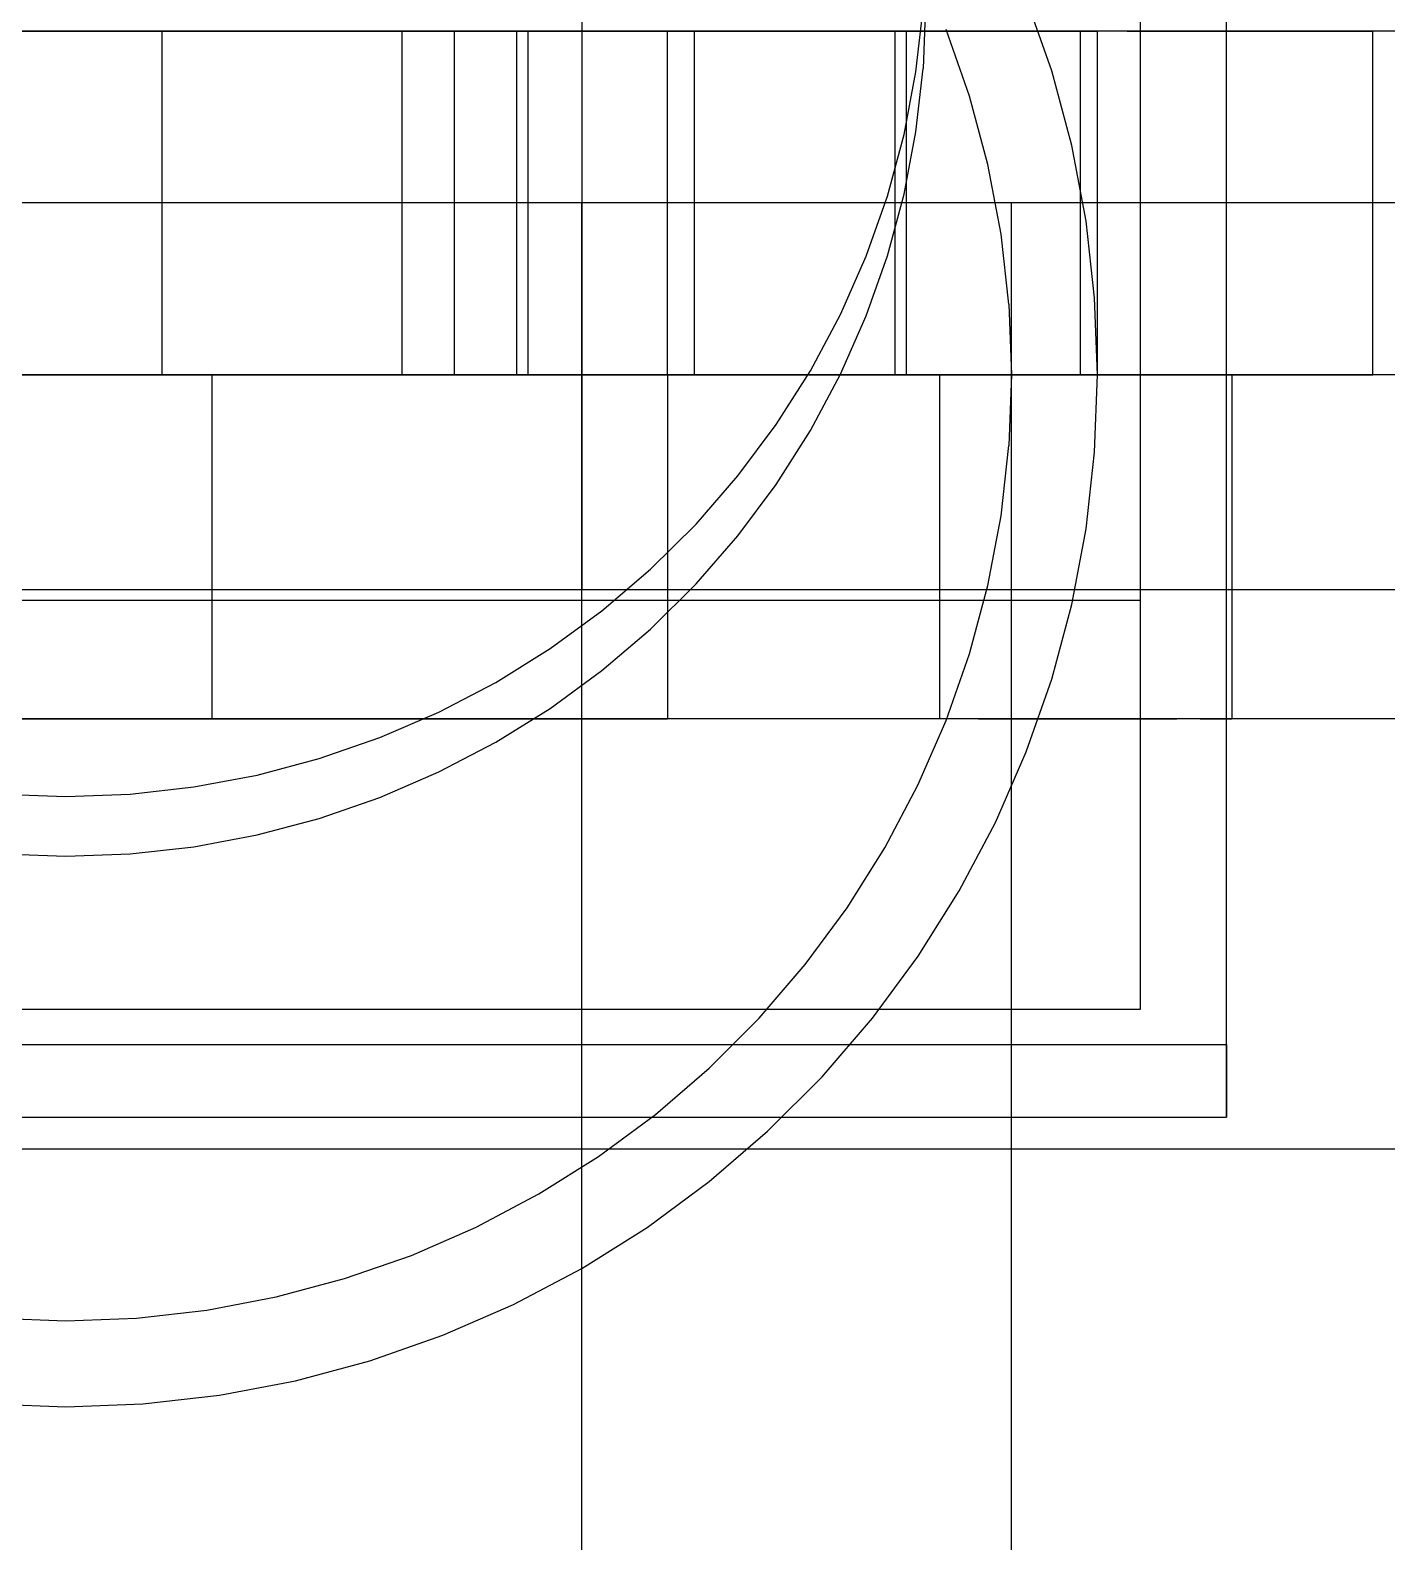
# Model space of a CAD drawing. Header units: millimetres. Extents: x -180 to 1414, y -663 to 972.
# Drawn here: x 1199.59 to 1215.36, y 436.43 to 454.01 of the extents above; entities that cross this region are included whole.
import ezdxf

# ---------------------------------------------------------------- set-up
doc = ezdxf.new("R2010")
doc.units = ezdxf.units.MM
doc.layers.add('TOP', color=8, linetype='Continuous')

msp = doc.modelspace()

# ---------------------------------------------------------------- linework, layer by layer
at = {"layer": 'TOP'}
for p, q in [((1206, 544.9), (1206, 447.5)), ((1212.5, 447.381), (1212.5, 472.138)), ((1213.5, 442.211), (1213.5, 469.476)), ((1213.5, 441.367), (1213.5, 468.633)), ((1212.5, 442.622), (1212.5, 467.378)), ((1210, 454.304), (1209.972, 453.564)), ((1211.467, 453.537), (1211.17, 454.384)), ((1209.888, 453.524), (1209.972, 454.26)), ((1200, 454), (1196.824, 454)), ((1200, 454), (1197.758, 454)), ((1199.103, 454), (1200, 454)), ((1199.477, 454), (1200, 454)), ((1203.176, 454), (1200, 454)), ((1200, 454), (1200.897, 454)), ((1202.242, 454), (1200, 454)), ((1200, 454), (1200.523, 454)), ((1200.523, 454), (1201.043, 454)), ((1200.897, 454), (1201.789, 454)), ((1201.043, 454), (1201.558, 454)), ((1201.122, 450), (1201.122, 454)), ((1201.127, 454), (1201.122, 454)), ((1201.141, 454), (1201.127, 454)), ((1201.165, 454), (1201.141, 454)), ((1201.198, 454), (1201.165, 454)), ((1201.24, 454), (1201.198, 454)), ((1201.291, 454), (1201.24, 454)), ((1201.35, 454), (1201.291, 454)), ((1201.418, 454), (1201.35, 454)), ((1201.493, 454), (1201.418, 454)), ((1201.576, 454), (1201.493, 454)), ((1201.558, 454), (1202.063, 454)), ((1201.576, 454), (1201.666, 454)), ((1201.666, 454), (1201.762, 454)), ((1201.762, 454), (1201.865, 454)), ((1201.789, 454), (1202.67, 454)), ((1201.865, 454), (1201.972, 454)), ((1201.972, 454), (1202.085, 454)), ((1202.063, 454), (1202.557, 454)), ((1202.085, 454), (1202.201, 454)), ((1202.201, 454), (1202.321, 454)), ((1204.471, 454), (1202.242, 454)), ((1202.321, 454), (1202.444, 454)), ((1202.444, 454), (1202.569, 454)), ((1202.557, 454), (1203.037, 454)), ((1202.569, 454), (1202.695, 454)), ((1202.67, 454), (1203.537, 454)), ((1202.695, 454), (1202.822, 454)), ((1202.822, 454), (1202.949, 454)), ((1202.949, 454), (1203.076, 454)), ((1203.037, 454), (1203.5, 454)), ((1203.076, 454), (1203.201, 454)), ((1206.334, 454), (1203.176, 454)), ((1203.201, 454), (1203.323, 454)), ((1203.323, 454), (1203.443, 454)), ((1203.443, 454), (1203.56, 454)), ((1203.5, 454), (1203.943, 454)), ((1203.537, 454), (1204.384, 454)), ((1203.56, 454), (1203.672, 454)), ((1203.672, 454), (1203.78, 454)), ((1203.78, 454), (1203.882, 454)), ((1203.882, 454), (1203.979, 454)), ((1203.914, 450), (1203.914, 454)), ((1203.918, 454), (1203.914, 454)), ((1203.933, 454), (1203.918, 454)), ((1203.956, 454), (1203.933, 454)), ((1203.943, 454), (1204.364, 454)), ((1203.989, 454), (1203.956, 454)), ((1203.979, 454), (1204.068, 454)), ((1204.031, 454), (1203.989, 454)), ((1204.082, 454), (1204.031, 454)), ((1204.068, 454), (1204.151, 454)), ((1204.141, 454), (1204.082, 454)), ((1204.209, 454), (1204.141, 454)), ((1204.151, 454), (1204.227, 454)), ((1204.285, 454), (1204.209, 454)), ((1204.227, 454), (1204.295, 454)), ((1204.367, 454), (1204.285, 454)), ((1204.354, 454), (1204.295, 454)), ((1204.405, 454), (1204.354, 454)), ((1204.364, 454), (1204.761, 454)), ((1204.367, 454), (1204.457, 454)), ((1204.384, 454), (1205.207, 454)), ((1204.447, 454), (1204.405, 454)), ((1204.48, 454), (1204.447, 454)), ((1204.457, 454), (1204.554, 454)), ((1206.676, 454), (1204.471, 454)), ((1204.503, 454), (1204.48, 454)), ((1204.503, 454), (1204.518, 454)), ((1204.518, 454), (1204.522, 454)), ((1204.522, 450), (1204.522, 454)), ((1204.554, 454), (1204.656, 454)), ((1204.656, 454), (1204.764, 454)), ((1204.761, 454), (1205.131, 454)), ((1204.764, 454), (1204.876, 454)), ((1204.876, 454), (1204.993, 454)), ((1204.993, 454), (1205.113, 454)), ((1205.113, 454), (1205.235, 454)), ((1205.131, 454), (1205.473, 454)), ((1205.207, 454), (1206, 454)), ((1205.235, 454), (1205.36, 454)), ((1205.246, 450), (1205.246, 454)), ((1205.252, 454), (1205.246, 454)), ((1205.27, 454), (1205.252, 454)), ((1205.301, 454), (1205.27, 454)), ((1205.344, 454), (1205.301, 454)), ((1205.398, 454), (1205.344, 454)), ((1205.36, 454), (1205.487, 454)), ((1205.376, 450), (1205.376, 454)), ((1205.382, 454), (1205.376, 454)), ((1205.401, 454), (1205.382, 454)), ((1205.464, 454), (1205.398, 454)), ((1205.431, 454), (1205.401, 454)), ((1205.474, 454), (1205.431, 454)), ((1205.541, 454), (1205.464, 454)), ((1205.473, 454), (1205.784, 454)), ((1205.528, 454), (1205.474, 454)), ((1205.487, 454), (1205.614, 454)), ((1205.594, 454), (1205.528, 454)), ((1205.628, 454), (1205.541, 454)), ((1205.671, 454), (1205.594, 454)), ((1205.614, 454), (1205.741, 454)), ((1205.726, 454), (1205.628, 454)), ((1205.758, 454), (1205.671, 454)), ((1205.833, 454), (1205.726, 454)), ((1205.741, 454), (1205.867, 454)), ((1205.856, 454), (1205.758, 454)), ((1205.784, 454), (1206.062, 454)), ((1205.833, 454), (1205.95, 454)), ((1205.963, 454), (1205.856, 454)), ((1205.867, 454), (1205.992, 454)), ((1205.95, 454), (1206.074, 454)), ((1206.08, 454), (1205.963, 454)), ((1205.992, 454), (1206.115, 454)), ((1206, 454), (1206.76, 454)), ((1206.062, 454), (1206.307, 454)), ((1206.074, 454), (1206.207, 454)), ((1206.08, 454), (1206.204, 454)), ((1206.115, 454), (1206.235, 454)), ((1206.204, 454), (1206.337, 454)), ((1206.207, 454), (1206.346, 454)), ((1206.235, 454), (1206.351, 454)), ((1206.307, 454), (1206.516, 454)), ((1209.457, 454), (1206.334, 454)), ((1206.337, 454), (1206.476, 454)), ((1206.346, 454), (1206.491, 454)), ((1206.351, 454), (1206.464, 454)), ((1206.464, 454), (1206.571, 454)), ((1206.476, 454), (1206.621, 454)), ((1206.491, 454), (1206.642, 454)), ((1206.516, 454), (1206.689, 454)), ((1206.571, 454), (1206.674, 454)), ((1206.621, 454), (1206.772, 454)), ((1206.642, 454), (1206.797, 454)), ((1206.674, 454), (1206.77, 454)), ((1208.843, 454), (1206.676, 454)), ((1206.689, 454), (1206.824, 454)), ((1206.76, 454), (1207.482, 454)), ((1206.77, 454), (1206.86, 454)), ((1206.772, 454), (1206.928, 454)), ((1206.797, 454), (1206.956, 454)), ((1206.824, 454), (1206.922, 454)), ((1206.86, 454), (1206.943, 454)), ((1206.922, 454), (1206.98, 454)), ((1206.928, 454), (1207.086, 454)), ((1206.943, 454), (1207.018, 454)), ((1206.956, 454), (1207.118, 454)), ((1206.98, 454), (1207, 454)), ((1207, 450), (1207, 454)), ((1207.018, 454), (1207.086, 454)), ((1207.086, 454), (1207.248, 454)), ((1207.086, 454), (1207.145, 454)), ((1207.118, 454), (1207.281, 454)), ((1207.145, 454), (1207.196, 454)), ((1207.196, 454), (1207.238, 454)), ((1207.238, 454), (1207.271, 454)), ((1207.248, 454), (1207.412, 454)), ((1207.271, 454), (1207.295, 454)), ((1207.281, 454), (1207.446, 454)), ((1207.295, 454), (1207.309, 454)), ((1207.309, 454), (1207.314, 454)), ((1207.314, 450), (1207.314, 454)), ((1207.412, 454), (1207.576, 454)), ((1207.446, 454), (1207.61, 454)), ((1207.482, 454), (1208.162, 454)), ((1207.576, 454), (1207.74, 454)), ((1207.61, 454), (1207.774, 454)), ((1207.74, 454), (1207.904, 454)), ((1207.774, 454), (1207.935, 454)), ((1207.904, 454), (1208.066, 454)), ((1207.935, 454), (1208.094, 454)), ((1208.066, 454), (1208.224, 454)), ((1208.094, 454), (1208.25, 454)), ((1208.162, 454), (1208.797, 454)), ((1208.224, 454), (1208.38, 454)), ((1208.25, 454), (1208.4, 454)), ((1208.38, 454), (1208.531, 454)), ((1208.4, 454), (1208.546, 454)), ((1208.531, 454), (1208.676, 454)), ((1208.546, 454), (1208.685, 454)), ((1208.676, 454), (1208.815, 454)), ((1208.685, 454), (1208.818, 454)), ((1208.797, 454), (1209.382, 454)), ((1208.815, 454), (1208.948, 454)), ((1208.818, 454), (1208.942, 454)), ((1210.96, 454), (1208.843, 454)), ((1208.942, 454), (1209.059, 454)), ((1208.948, 454), (1209.072, 454)), ((1209.059, 454), (1209.166, 454)), ((1209.072, 454), (1209.189, 454)), ((1209.166, 454), (1209.264, 454)), ((1209.189, 454), (1209.296, 454)), ((1209.264, 454), (1209.351, 454)), ((1209.296, 454), (1209.394, 454)), ((1209.351, 454), (1209.428, 454)), ((1209.382, 454), (1209.915, 454)), ((1209.481, 454), (1209.394, 454)), ((1209.428, 454), (1209.494, 454)), ((1212.527, 454), (1209.457, 454)), ((1209.558, 454), (1209.481, 454)), ((1209.494, 454), (1209.548, 454)), ((1209.548, 454), (1209.591, 454)), ((1209.624, 454), (1209.558, 454)), ((1209.591, 454), (1209.621, 454)), ((1209.621, 454), (1209.64, 454)), ((1209.678, 454), (1209.624, 454)), ((1209.64, 454), (1209.646, 454)), ((1209.646, 450), (1209.646, 454)), ((1209.721, 454), (1209.678, 454)), ((1209.751, 454), (1209.721, 454)), ((1209.77, 454), (1209.751, 454)), ((1209.77, 454), (1209.776, 454)), ((1209.776, 450), (1209.776, 454)), ((1209.915, 454), (1210.392, 454)), ((1210.511, 453.242), (1210.24, 454.019)), ((1210.392, 454), (1210.812, 454)), ((1210.812, 454), (1211.17, 454)), ((1213.017, 454), (1210.96, 454)), ((1211.17, 454), (1211.467, 454)), ((1211.467, 454), (1211.699, 454)), ((1211.699, 454), (1211.866, 454)), ((1211.8, 450), (1211.8, 454)), ((1211.805, 454), (1211.8, 454)), ((1211.819, 454), (1211.805, 454)), ((1211.843, 454), (1211.819, 454)), ((1211.876, 454), (1211.843, 454)), ((1211.866, 454), (1211.966, 454)), ((1211.918, 454), (1211.876, 454)), ((1211.968, 454), (1211.918, 454)), ((1211.966, 454), (1212, 454)), ((1212.028, 454), (1211.968, 454)), ((1212, 450), (1212, 454)), ((1212.095, 454), (1212.028, 454)), ((1212.171, 454), (1212.095, 454)), ((1212.254, 454), (1212.171, 454)), ((1212.344, 454), (1212.254, 454)), ((1212.344, 454), (1212.44, 454)), ((1212.44, 454), (1212.542, 454)), ((1215.527, 454), (1212.527, 454)), ((1212.542, 454), (1212.65, 454)), ((1212.65, 454), (1212.762, 454)), ((1212.762, 454), (1212.879, 454)), ((1212.879, 454), (1212.999, 454)), ((1212.999, 454), (1213.122, 454)), ((1215, 454), (1213.017, 454)), ((1213.122, 454), (1213.247, 454)), ((1213.247, 454), (1213.373, 454)), ((1213.373, 454), (1213.5, 454)), ((1213.5, 454), (1213.627, 454)), ((1213.627, 454), (1213.753, 454)), ((1213.753, 454), (1213.878, 454)), ((1213.878, 454), (1214.001, 454)), ((1214.001, 454), (1214.121, 454)), ((1214.121, 454), (1214.238, 454)), ((1214.238, 454), (1214.35, 454)), ((1214.35, 454), (1214.458, 454)), ((1214.458, 454), (1214.56, 454)), ((1214.56, 454), (1214.656, 454)), ((1214.656, 454), (1214.746, 454)), ((1214.746, 454), (1214.829, 454)), ((1214.829, 454), (1214.905, 454)), ((1214.905, 454), (1214.972, 454)), ((1214.972, 454), (1215.032, 454)), ((1216.9, 454), (1215, 454)), ((1215.032, 454), (1215.082, 454)), ((1215.082, 454), (1215.124, 454)), ((1215.124, 454), (1215.157, 454)), ((1215.157, 454), (1215.181, 454)), ((1215.181, 454), (1215.195, 454)), ((1215.195, 454), (1215.2, 454)), ((1215.2, 450), (1215.2, 454)), ((1209.749, 452.796), (1209.888, 453.524)), ((1209.888, 452.828), (1209.972, 453.564)), ((1211.699, 452.67), (1211.467, 453.537)), ((1210.724, 452.448), (1210.511, 453.242)), ((1209.556, 452.081), (1209.749, 452.796)), ((1209.749, 452.101), (1209.888, 452.828)), ((1211.866, 451.789), (1211.699, 452.67)), ((1210.877, 451.639), (1210.724, 452.448)), ((1209.309, 451.382), (1209.556, 452.081)), ((1209.556, 451.385), (1209.749, 452.101)), ((1200, 452), (1195.89, 452)), ((1200, 452), (1197.011, 452)), ((1200, 452), (1199.178, 452)), ((1200, 452), (1199.552, 452)), ((1204.11, 452), (1200, 452)), ((1200.822, 452), (1200, 452)), ((1202.989, 452), (1200, 452)), ((1200.448, 452), (1200, 452)), ((1200.894, 452), (1200.448, 452)), ((1201.639, 452), (1200.822, 452)), ((1201.335, 452), (1200.894, 452)), ((1201.769, 452), (1201.335, 452)), ((1202.448, 452), (1201.639, 452)), ((1202.192, 452), (1201.769, 452)), ((1202.603, 452), (1202.192, 452)), ((1203.242, 452), (1202.448, 452)), ((1203, 452), (1202.603, 452)), ((1205.962, 452), (1202.989, 452)), ((1203.38, 452), (1203, 452)), ((1204.019, 452), (1203.242, 452)), ((1203.741, 452), (1203.38, 452)), ((1204.081, 452), (1203.741, 452)), ((1204.773, 452), (1204.019, 452)), ((1204.398, 452), (1204.081, 452)), ((1208.197, 452), (1204.11, 452)), ((1204.691, 452), (1204.398, 452)), ((1204.957, 452), (1204.691, 452)), ((1205.5, 452), (1204.773, 452)), ((1205.196, 452), (1204.957, 452)), ((1205.406, 452), (1205.196, 452)), ((1205.585, 452), (1205.406, 452)), ((1206.197, 452), (1205.5, 452)), ((1205.733, 452), (1205.585, 452)), ((1205.85, 452), (1205.733, 452)), ((1205.933, 452), (1205.85, 452)), ((1205.983, 452), (1205.933, 452)), ((1208.901, 452), (1205.962, 452)), ((1206, 452), (1205.983, 452)), ((1206, 348), (1206, 452)), ((1206.858, 452), (1206.197, 452)), ((1207.482, 452), (1206.858, 452)), ((1208.064, 452), (1207.482, 452)), ((1208.6, 452), (1208.064, 452)), ((1212.239, 452), (1208.197, 452)), ((1209.089, 452), (1208.6, 452)), ((1211.79, 452), (1208.901, 452)), ((1209.526, 452), (1209.089, 452)), ((1209.911, 452), (1209.526, 452)), ((1210.24, 452), (1209.911, 452)), ((1210.511, 452), (1210.24, 452)), ((1210.724, 452), (1210.511, 452)), ((1210.877, 452), (1210.724, 452)), ((1210.969, 452), (1210.877, 452)), ((1211, 452), (1210.969, 452)), ((1211, 346.8), (1211, 452)), ((1214.614, 452), (1211.79, 452)), ((1216.212, 452), (1212.239, 452)), ((1217.355, 452), (1214.614, 452)), ((1211.966, 450.897), (1211.866, 451.789)), ((1210.969, 450.822), (1210.877, 451.639)), ((1209.01, 450.703), (1209.309, 451.382)), ((1209.309, 450.686), (1209.556, 451.385)), ((1210.969, 450.822), (1211, 450)), ((1212, 450), (1211.966, 450.897)), ((1208.66, 450.049), (1209.01, 450.703)), ((1209.01, 450.008), (1209.309, 450.686)), ((1200, 450), (1196.824, 450)), ((1200, 450), (1197.384, 450)), ((1200, 450), (1197.758, 450)), ((1199.103, 450), (1200, 450)), ((1199.477, 450), (1200, 450)), ((1199.477, 450), (1200, 450)), ((1199.499, 450), (1199.622, 450)), ((1199.622, 450), (1199.747, 450)), ((1199.747, 450), (1199.873, 450)), ((1199.873, 450), (1200, 450)), ((1203.176, 450), (1200, 450)), ((1200, 450), (1200.897, 450)), ((1202.616, 450), (1200, 450)), ((1200, 450), (1200.127, 450)), ((1200, 450), (1200.523, 450)), ((1202.242, 450), (1200, 450)), ((1200, 450), (1200.523, 450)), ((1200.127, 450), (1200.253, 450)), ((1200.253, 450), (1200.378, 450)), ((1200.378, 450), (1200.501, 450)), ((1200.501, 450), (1200.621, 450)), ((1200.523, 450), (1201.043, 450)), ((1200.523, 450), (1201.043, 450)), ((1200.621, 450), (1200.738, 450)), ((1200.738, 450), (1200.85, 450)), ((1200.85, 450), (1200.958, 450)), ((1200.897, 450), (1201.789, 450)), ((1200.958, 450), (1201.06, 450)), ((1201.043, 450), (1201.558, 450)), ((1201.043, 450), (1201.558, 450)), ((1201.06, 450), (1201.156, 450)), ((1201.127, 450), (1201.122, 450)), ((1201.141, 450), (1201.127, 450)), ((1201.165, 450), (1201.141, 450)), ((1201.156, 450), (1201.246, 450)), ((1201.198, 450), (1201.165, 450)), ((1201.24, 450), (1201.198, 450)), ((1201.291, 450), (1201.24, 450)), ((1201.246, 450), (1201.329, 450)), ((1201.35, 450), (1201.291, 450)), ((1201.329, 450), (1201.405, 450)), ((1201.418, 450), (1201.35, 450)), ((1201.405, 450), (1201.472, 450)), ((1201.493, 450), (1201.418, 450)), ((1201.472, 450), (1201.532, 450)), ((1201.576, 450), (1201.493, 450)), ((1201.532, 450), (1201.582, 450)), ((1201.558, 450), (1202.063, 450)), ((1201.558, 450), (1202.063, 450)), ((1201.576, 450), (1201.666, 450)), ((1201.624, 450), (1201.582, 450)), ((1201.657, 450), (1201.624, 450)), ((1201.681, 450), (1201.657, 450)), ((1201.666, 450), (1201.762, 450)), ((1201.681, 450), (1201.695, 450)), ((1201.695, 450), (1201.7, 450)), ((1201.7, 450), (1201.7, 446)), ((1201.762, 450), (1201.865, 450)), ((1201.789, 450), (1202.67, 450)), ((1201.865, 450), (1201.972, 450)), ((1201.972, 450), (1202.085, 450)), ((1202.063, 450), (1202.557, 450)), ((1202.063, 450), (1202.557, 450)), ((1202.085, 450), (1202.201, 450)), ((1202.201, 450), (1202.321, 450)), ((1204.471, 450), (1202.242, 450)), ((1202.321, 450), (1202.444, 450)), ((1202.444, 450), (1202.569, 450)), ((1202.557, 450), (1203.037, 450)), ((1202.557, 450), (1203.037, 450)), ((1202.569, 450), (1202.695, 450)), ((1205.216, 450), (1202.616, 450)), ((1202.67, 450), (1203.537, 450)), ((1202.695, 450), (1202.822, 450)), ((1202.822, 450), (1202.949, 450)), ((1202.949, 450), (1203.076, 450)), ((1203.037, 450), (1203.5, 450)), ((1203.037, 450), (1203.5, 450)), ((1203.076, 450), (1203.201, 450)), ((1206.334, 450), (1203.176, 450)), ((1203.201, 450), (1203.323, 450)), ((1203.323, 450), (1203.443, 450)), ((1203.443, 450), (1203.56, 450)), ((1203.5, 450), (1203.943, 450)), ((1203.5, 450), (1203.943, 450)), ((1203.537, 450), (1204.384, 450)), ((1203.56, 450), (1203.672, 450)), ((1203.672, 450), (1203.78, 450)), ((1203.78, 450), (1203.882, 450)), ((1203.882, 450), (1203.979, 450)), ((1203.918, 450), (1203.914, 450)), ((1203.933, 450), (1203.918, 450)), ((1203.956, 450), (1203.933, 450)), ((1203.943, 450), (1204.364, 450)), ((1203.943, 450), (1204.364, 450)), ((1203.989, 450), (1203.956, 450)), ((1203.979, 450), (1204.068, 450)), ((1204.031, 450), (1203.989, 450)), ((1204.082, 450), (1204.031, 450)), ((1204.068, 450), (1204.151, 450)), ((1204.141, 450), (1204.082, 450)), ((1204.209, 450), (1204.141, 450)), ((1204.151, 450), (1204.227, 450)), ((1204.285, 450), (1204.209, 450)), ((1204.227, 450), (1204.295, 450)), ((1204.367, 450), (1204.285, 450)), ((1204.354, 450), (1204.295, 450)), ((1204.405, 450), (1204.354, 450)), ((1204.364, 450), (1204.761, 450)), ((1204.364, 450), (1204.761, 450)), ((1204.367, 450), (1204.457, 450)), ((1204.384, 450), (1205.207, 450)), ((1204.447, 450), (1204.405, 450)), ((1204.48, 450), (1204.447, 450)), ((1204.457, 450), (1204.554, 450)), ((1206.676, 450), (1204.471, 450)), ((1204.48, 450), (1204.503, 450)), ((1204.503, 450), (1204.518, 450)), ((1204.518, 450), (1204.522, 450)), ((1204.554, 450), (1204.656, 450)), ((1204.656, 450), (1204.764, 450)), ((1204.761, 450), (1205.131, 450)), ((1204.761, 450), (1205.131, 450)), ((1204.764, 450), (1204.876, 450)), ((1204.876, 450), (1204.993, 450)), ((1204.993, 450), (1205.113, 450)), ((1205.113, 450), (1205.235, 450)), ((1205.131, 450), (1205.473, 450)), ((1205.131, 450), (1205.473, 450)), ((1205.207, 450), (1206, 450)), ((1207.788, 450), (1205.216, 450)), ((1205.235, 450), (1205.36, 450)), ((1205.252, 450), (1205.246, 450)), ((1205.27, 450), (1205.252, 450)), ((1205.301, 450), (1205.27, 450)), ((1205.344, 450), (1205.301, 450)), ((1205.398, 450), (1205.344, 450)), ((1205.36, 450), (1205.487, 450)), ((1205.382, 450), (1205.376, 450)), ((1205.401, 450), (1205.382, 450)), ((1205.464, 450), (1205.398, 450)), ((1205.431, 450), (1205.401, 450)), ((1205.474, 450), (1205.431, 450)), ((1205.541, 450), (1205.464, 450)), ((1205.473, 450), (1205.784, 450)), ((1205.473, 450), (1205.784, 450)), ((1205.528, 450), (1205.474, 450)), ((1205.487, 450), (1205.614, 450)), ((1205.594, 450), (1205.528, 450)), ((1205.628, 450), (1205.541, 450)), ((1205.671, 450), (1205.594, 450)), ((1205.614, 450), (1205.741, 450)), ((1205.726, 450), (1205.628, 450)), ((1205.758, 450), (1205.671, 450)), ((1205.833, 450), (1205.726, 450)), ((1205.741, 450), (1205.867, 450)), ((1205.856, 450), (1205.758, 450)), ((1205.784, 450), (1206.062, 450)), ((1205.784, 450), (1206.062, 450)), ((1205.833, 450), (1205.95, 450)), ((1205.963, 450), (1205.856, 450)), ((1205.867, 450), (1205.992, 450)), ((1205.95, 450), (1206.074, 450)), ((1206.08, 450), (1205.963, 450)), ((1205.992, 450), (1206.115, 450)), ((1206, 450), (1206.76, 450)), ((1206.062, 450), (1206.307, 450)), ((1206.062, 450), (1206.307, 450)), ((1206.074, 450), (1206.207, 450)), ((1206.08, 450), (1206.204, 450)), ((1206.115, 450), (1206.235, 450)), ((1206.204, 450), (1206.337, 450)), ((1206.207, 450), (1206.346, 450)), ((1206.235, 450), (1206.351, 450)), ((1206.307, 450), (1206.516, 450)), ((1206.307, 450), (1206.516, 450)), ((1209.457, 450), (1206.334, 450)), ((1206.337, 450), (1206.476, 450)), ((1206.346, 450), (1206.491, 450)), ((1206.351, 450), (1206.464, 450)), ((1206.464, 450), (1206.571, 450)), ((1206.476, 450), (1206.621, 450)), ((1206.491, 450), (1206.642, 450)), ((1206.516, 450), (1206.689, 450)), ((1206.516, 450), (1206.689, 450)), ((1206.571, 450), (1206.674, 450)), ((1206.621, 450), (1206.772, 450)), ((1206.642, 450), (1206.797, 450)), ((1206.674, 450), (1206.77, 450)), ((1208.843, 450), (1206.676, 450)), ((1206.689, 450), (1206.824, 450)), ((1206.689, 450), (1206.824, 450)), ((1206.76, 450), (1207.482, 450)), ((1206.77, 450), (1206.86, 450)), ((1206.772, 450), (1206.928, 450)), ((1206.797, 450), (1206.956, 450)), ((1206.824, 450), (1206.922, 450)), ((1206.824, 450), (1206.922, 450)), ((1206.86, 450), (1206.943, 450)), ((1206.922, 450), (1206.98, 450)), ((1206.922, 450), (1206.98, 450)), ((1206.928, 450), (1207.086, 450)), ((1206.943, 450), (1207.018, 450)), ((1206.956, 450), (1207.118, 450)), ((1206.98, 450), (1207, 450)), ((1206.98, 450), (1207, 450)), ((1207, 450), (1207, 446)), ((1207.018, 450), (1207.086, 450)), ((1207.086, 450), (1207.248, 450)), ((1207.086, 450), (1207.145, 450)), ((1207.118, 450), (1207.281, 450)), ((1207.145, 450), (1207.196, 450)), ((1207.196, 450), (1207.238, 450)), ((1207.238, 450), (1207.271, 450)), ((1207.248, 450), (1207.412, 450)), ((1207.271, 450), (1207.295, 450)), ((1207.281, 450), (1207.446, 450)), ((1207.295, 450), (1207.309, 450)), ((1207.309, 450), (1207.314, 450)), ((1207.412, 450), (1207.576, 450)), ((1207.446, 450), (1207.61, 450)), ((1207.482, 450), (1208.162, 450)), ((1207.576, 450), (1207.74, 450)), ((1207.61, 450), (1207.774, 450)), ((1207.74, 450), (1207.904, 450)), ((1207.774, 450), (1207.935, 450)), ((1210.316, 450), (1207.788, 450)), ((1207.904, 450), (1208.066, 450)), ((1207.935, 450), (1208.094, 450)), ((1208.066, 450), (1208.224, 450)), ((1208.094, 450), (1208.25, 450)), ((1208.162, 450), (1208.797, 450)), ((1208.224, 450), (1208.38, 450)), ((1208.25, 450), (1208.4, 450)), ((1208.262, 449.422), (1208.66, 450.049)), ((1208.38, 450), (1208.531, 450)), ((1208.4, 450), (1208.546, 450)), ((1208.531, 450), (1208.676, 450)), ((1208.546, 450), (1208.685, 450)), ((1208.66, 449.353), (1209.01, 450.008)), ((1208.676, 450), (1208.815, 450)), ((1208.685, 450), (1208.818, 450)), ((1208.797, 450), (1209.382, 450)), ((1208.815, 450), (1208.948, 450)), ((1208.818, 450), (1208.942, 450)), ((1210.96, 450), (1208.843, 450)), ((1208.942, 450), (1209.059, 450)), ((1208.948, 450), (1209.072, 450)), ((1209.059, 450), (1209.166, 450)), ((1209.072, 450), (1209.189, 450)), ((1209.166, 450), (1209.264, 450)), ((1209.189, 450), (1209.296, 450)), ((1209.264, 450), (1209.351, 450)), ((1209.296, 450), (1209.394, 450)), ((1209.351, 450), (1209.428, 450)), ((1209.382, 450), (1209.915, 450)), ((1209.481, 450), (1209.394, 450)), ((1209.428, 450), (1209.494, 450)), ((1212.527, 450), (1209.457, 450)), ((1209.558, 450), (1209.481, 450)), ((1209.494, 450), (1209.548, 450)), ((1209.548, 450), (1209.591, 450)), ((1209.624, 450), (1209.558, 450)), ((1209.591, 450), (1209.621, 450)), ((1209.621, 450), (1209.64, 450)), ((1209.678, 450), (1209.624, 450)), ((1209.64, 450), (1209.646, 450)), ((1209.721, 450), (1209.678, 450)), ((1209.751, 450), (1209.721, 450)), ((1209.751, 450), (1209.77, 450)), ((1209.77, 450), (1209.776, 450)), ((1209.915, 450), (1210.392, 450)), ((1210.168, 450), (1210.163, 450)), ((1210.163, 450), (1210.163, 446)), ((1210.182, 450), (1210.168, 450)), ((1210.206, 450), (1210.182, 450)), ((1210.239, 450), (1210.206, 450)), ((1210.281, 450), (1210.239, 450)), ((1210.332, 450), (1210.281, 450)), ((1212.787, 450), (1210.316, 450)), ((1210.391, 450), (1210.332, 450)), ((1210.459, 450), (1210.391, 450)), ((1210.392, 450), (1210.812, 450)), ((1210.534, 450), (1210.459, 450)), ((1210.617, 450), (1210.534, 450)), ((1210.707, 450), (1210.617, 450)), ((1210.707, 450), (1210.803, 450)), ((1210.803, 450), (1210.906, 450)), ((1210.812, 450), (1211.17, 450)), ((1210.906, 450), (1211.013, 450)), ((1213.017, 450), (1210.96, 450)), ((1211, 450), (1210.969, 449.178)), ((1211.013, 450), (1211.126, 450)), ((1211.126, 450), (1211.242, 450)), ((1211.17, 450), (1211.467, 450)), ((1211.242, 450), (1211.362, 450)), ((1211.362, 450), (1211.485, 450)), ((1211.467, 450), (1211.699, 450)), ((1211.485, 450), (1211.61, 450)), ((1211.61, 450), (1211.736, 450)), ((1211.699, 450), (1211.866, 450)), ((1211.736, 450), (1211.863, 450)), ((1211.805, 450), (1211.8, 450)), ((1211.819, 450), (1211.805, 450)), ((1211.843, 450), (1211.819, 450)), ((1211.876, 450), (1211.843, 450)), ((1211.863, 450), (1211.99, 450)), ((1211.866, 450), (1211.966, 450)), ((1211.918, 450), (1211.876, 450)), ((1211.968, 450), (1211.918, 450)), ((1211.966, 449.103), (1212, 450)), ((1211.966, 450), (1212, 450)), ((1212.028, 450), (1211.968, 450)), ((1211.99, 450), (1212.117, 450)), ((1212.095, 450), (1212.028, 450)), ((1212.171, 450), (1212.095, 450)), ((1212.117, 450), (1212.241, 450)), ((1212.254, 450), (1212.171, 450)), ((1212.241, 450), (1212.364, 450)), ((1212.254, 450), (1212.344, 450)), ((1212.344, 450), (1212.44, 450)), ((1212.364, 450), (1212.484, 450)), ((1212.44, 450), (1212.542, 450)), ((1212.484, 450), (1212.601, 450)), ((1215.527, 450), (1212.527, 450)), ((1212.542, 450), (1212.65, 450)), ((1212.601, 450), (1212.713, 450)), ((1212.65, 450), (1212.762, 450)), ((1212.713, 450), (1212.821, 450)), ((1212.762, 450), (1212.879, 450)), ((1215.186, 450), (1212.787, 450)), ((1212.821, 450), (1212.923, 450)), ((1212.879, 450), (1212.999, 450)), ((1213.019, 450), (1212.923, 450)), ((1212.999, 450), (1213.122, 450)), ((1215, 450), (1213.017, 450)), ((1213.109, 450), (1213.019, 450)), ((1213.109, 450), (1213.192, 450)), ((1213.122, 450), (1213.247, 450)), ((1213.192, 450), (1213.268, 450)), ((1213.247, 450), (1213.373, 450)), ((1213.268, 450), (1213.335, 450)), ((1213.335, 450), (1213.395, 450)), ((1213.373, 450), (1213.5, 450)), ((1213.395, 450), (1213.446, 450)), ((1213.446, 450), (1213.488, 450)), ((1213.488, 450), (1213.521, 450)), ((1213.5, 450), (1213.627, 450)), ((1213.521, 450), (1213.544, 450)), ((1213.544, 450), (1213.558, 450)), ((1213.558, 450), (1213.563, 450)), ((1213.563, 450), (1213.563, 446)), ((1213.627, 450), (1213.753, 450)), ((1213.753, 450), (1213.878, 450)), ((1213.878, 450), (1214.001, 450)), ((1214.001, 450), (1214.121, 450)), ((1214.121, 450), (1214.238, 450)), ((1214.238, 450), (1214.35, 450)), ((1214.35, 450), (1214.458, 450)), ((1214.458, 450), (1214.56, 450)), ((1214.56, 450), (1214.656, 450)), ((1214.656, 450), (1214.746, 450)), ((1214.746, 450), (1214.829, 450)), ((1214.829, 450), (1214.905, 450)), ((1214.905, 450), (1214.972, 450)), ((1214.972, 450), (1215.032, 450)), ((1216.9, 450), (1215, 450)), ((1215.032, 450), (1215.082, 450)), ((1215.082, 450), (1215.124, 450)), ((1215.124, 450), (1215.157, 450)), ((1215.157, 450), (1215.181, 450)), ((1215.181, 450), (1215.195, 450)), ((1217.5, 450), (1215.186, 450)), ((1215.195, 450), (1215.2, 450)), ((1207.818, 448.826), (1208.262, 449.422)), ((1208.262, 448.726), (1208.66, 449.353)), ((1210.877, 448.361), (1210.969, 449.178)), ((1211.866, 448.211), (1211.966, 449.103)), ((1207.331, 448.264), (1207.818, 448.826)), ((1207.818, 448.13), (1208.262, 448.726)), ((1210.724, 447.552), (1210.877, 448.361)), ((1206.802, 447.741), (1207.331, 448.264)), ((1211.699, 447.33), (1211.866, 448.211)), ((1207.331, 447.569), (1207.818, 448.13)), ((1206.235, 447.258), (1206.802, 447.741)), ((1200, 447.5), (1196.637, 447.5)), ((1200, 447.5), (1199.552, 447.5)), ((1203.363, 447.5), (1200, 447.5)), ((1200.448, 447.5), (1200, 447.5)), ((1200.894, 447.5), (1200.448, 447.5)), ((1201.335, 447.5), (1200.894, 447.5)), ((1201.769, 447.5), (1201.335, 447.5)), ((1202.192, 447.5), (1201.769, 447.5)), ((1202.603, 447.5), (1202.192, 447.5)), ((1203, 447.5), (1202.603, 447.5)), ((1203.38, 447.5), (1203, 447.5)), ((1206.707, 447.5), (1203.363, 447.5)), ((1203.741, 447.5), (1203.38, 447.5)), ((1204.081, 447.5), (1203.741, 447.5)), ((1204.398, 447.5), (1204.081, 447.5)), ((1204.691, 447.5), (1204.398, 447.5)), ((1204.957, 447.5), (1204.691, 447.5)), ((1205.196, 447.5), (1204.957, 447.5)), ((1205.406, 447.5), (1205.196, 447.5)), ((1205.585, 447.5), (1205.406, 447.5)), ((1205.733, 447.5), (1205.585, 447.5)), ((1205.85, 447.5), (1205.733, 447.5)), ((1205.933, 447.5), (1205.85, 447.5)), ((1205.983, 447.5), (1205.933, 447.5)), ((1206, 447.5), (1205.983, 447.5)), ((1210.013, 447.5), (1206.707, 447.5)), ((1206.802, 447.045), (1207.331, 447.569)), ((1213.264, 447.5), (1210.013, 447.5)), ((1210.511, 446.758), (1210.724, 447.552)), ((1216.44, 447.5), (1213.264, 447.5)), ((1187.5, 447.381), (1212.5, 447.381)), ((1205.633, 446.818), (1206.235, 447.258)), ((1211.467, 446.463), (1211.699, 447.33)), ((1212.5, 442.622), (1212.5, 447.381)), ((1206.235, 446.562), (1206.802, 447.045)), ((1205, 446.424), (1205.633, 446.818)), ((1210.24, 445.981), (1210.511, 446.758)), ((1205.633, 446.122), (1206.235, 446.562)), ((1204.339, 446.078), (1205, 446.424)), ((1211.17, 445.616), (1211.467, 446.463)), ((1203.653, 445.782), (1204.339, 446.078)), ((1205, 445.728), (1205.633, 446.122)), ((1200, 446), (1197.384, 446)), ((1199.477, 446), (1200, 446)), ((1199.499, 446), (1199.622, 446)), ((1199.622, 446), (1199.747, 446)), ((1199.747, 446), (1199.873, 446)), ((1199.873, 446), (1200, 446)), ((1202.616, 446), (1200, 446)), ((1200, 446), (1200.127, 446)), ((1200, 446), (1200.523, 446)), ((1200.127, 446), (1200.253, 446)), ((1200.253, 446), (1200.378, 446)), ((1200.378, 446), (1200.501, 446)), ((1200.501, 446), (1200.621, 446)), ((1200.523, 446), (1201.043, 446)), ((1200.621, 446), (1200.738, 446)), ((1200.738, 446), (1200.85, 446)), ((1200.85, 446), (1200.958, 446)), ((1200.958, 446), (1201.06, 446)), ((1201.043, 446), (1201.558, 446)), ((1201.06, 446), (1201.156, 446)), ((1201.156, 446), (1201.246, 446)), ((1201.246, 446), (1201.329, 446)), ((1201.329, 446), (1201.405, 446)), ((1201.405, 446), (1201.472, 446)), ((1201.472, 446), (1201.532, 446)), ((1201.532, 446), (1201.582, 446)), ((1201.558, 446), (1202.063, 446)), ((1201.624, 446), (1201.582, 446)), ((1201.657, 446), (1201.624, 446)), ((1201.681, 446), (1201.657, 446)), ((1201.695, 446), (1201.681, 446)), ((1201.695, 446), (1201.7, 446)), ((1202.063, 446), (1202.557, 446)), ((1202.557, 446), (1203.037, 446)), ((1205.216, 446), (1202.616, 446)), ((1203.037, 446), (1203.5, 446)), ((1203.5, 446), (1203.943, 446)), ((1203.943, 446), (1204.364, 446)), ((1204.364, 446), (1204.761, 446)), ((1204.761, 446), (1205.131, 446)), ((1205.131, 446), (1205.473, 446)), ((1207.788, 446), (1205.216, 446)), ((1205.473, 446), (1205.784, 446)), ((1205.784, 446), (1206.062, 446)), ((1206.062, 446), (1206.307, 446)), ((1206.307, 446), (1206.516, 446)), ((1206.516, 446), (1206.689, 446)), ((1206.689, 446), (1206.824, 446)), ((1206.824, 446), (1206.922, 446)), ((1206.922, 446), (1206.98, 446)), ((1206.98, 446), (1207, 446)), ((1210.316, 446), (1207.788, 446)), ((1209.911, 445.227), (1210.24, 445.981)), ((1210.168, 446), (1210.163, 446)), ((1210.182, 446), (1210.168, 446)), ((1210.206, 446), (1210.182, 446)), ((1210.239, 446), (1210.206, 446)), ((1210.281, 446), (1210.239, 446)), ((1210.332, 446), (1210.281, 446)), ((1212.787, 446), (1210.316, 446)), ((1210.391, 446), (1210.332, 446)), ((1210.459, 446), (1210.391, 446)), ((1210.534, 446), (1210.459, 446)), ((1210.617, 446), (1210.534, 446)), ((1210.617, 446), (1210.707, 446)), ((1210.707, 446), (1210.803, 446)), ((1210.803, 446), (1210.906, 446)), ((1210.906, 446), (1211.013, 446)), ((1211.013, 446), (1211.126, 446)), ((1211.126, 446), (1211.242, 446)), ((1211.242, 446), (1211.362, 446)), ((1211.362, 446), (1211.485, 446)), ((1211.485, 446), (1211.61, 446)), ((1211.61, 446), (1211.736, 446)), ((1211.736, 446), (1211.863, 446)), ((1211.863, 446), (1211.99, 446)), ((1211.99, 446), (1212.117, 446)), ((1212.117, 446), (1212.241, 446)), ((1212.241, 446), (1212.364, 446)), ((1212.364, 446), (1212.484, 446)), ((1212.484, 446), (1212.601, 446)), ((1212.601, 446), (1212.713, 446)), ((1212.713, 446), (1212.821, 446)), ((1215.186, 446), (1212.787, 446)), ((1212.821, 446), (1212.923, 446)), ((1213.019, 446), (1212.923, 446)), ((1213.109, 446), (1213.019, 446)), ((1213.192, 446), (1213.109, 446)), ((1213.192, 446), (1213.268, 446)), ((1213.268, 446), (1213.335, 446)), ((1213.335, 446), (1213.395, 446)), ((1213.395, 446), (1213.446, 446)), ((1213.446, 446), (1213.488, 446)), ((1213.488, 446), (1213.521, 446)), ((1213.521, 446), (1213.544, 446)), ((1213.544, 446), (1213.558, 446)), ((1213.558, 446), (1213.563, 446)), ((1217.5, 446), (1215.186, 446)), ((1202.948, 445.537), (1203.653, 445.782)), ((1204.339, 445.382), (1205, 445.728)), ((1202.225, 445.346), (1202.948, 445.537)), ((1210.812, 444.793), (1211.17, 445.616)), ((1201.49, 445.208), (1202.225, 445.346)), ((1203.653, 445.086), (1204.339, 445.382)), ((1200.747, 445.125), (1201.49, 445.208)), ((1209.526, 444.5), (1209.911, 445.227)), ((1199.253, 445.125), (1200, 445.097)), ((1200, 445.097), (1200.747, 445.125)), ((1202.948, 444.841), (1203.653, 445.086)), ((1202.225, 444.65), (1202.948, 444.841)), ((1210.392, 444), (1210.812, 444.793)), ((1201.49, 444.512), (1202.225, 444.65)), ((1200.747, 444.429), (1201.49, 444.512)), ((1209.089, 443.803), (1209.526, 444.5)), ((1199.253, 444.429), (1200, 444.401)), ((1200, 444.401), (1200.747, 444.429)), ((1209.915, 443.24), (1210.392, 444)), ((1208.6, 443.142), (1209.089, 443.803)), ((1209.382, 442.518), (1209.915, 443.24)), ((1208.064, 442.518), (1208.6, 443.142)), ((1187.5, 442.622), (1212.5, 442.622)), ((1207.482, 441.936), (1208.064, 442.518)), ((1208.797, 441.838), (1209.382, 442.518)), ((1186.5, 442.211), (1213.5, 442.211)), ((1213.5, 442.211), (1213.5, 441.367)), ((1206.858, 441.4), (1207.482, 441.936)), ((1208.162, 441.203), (1208.797, 441.838)), ((1186.5, 441.367), (1213.5, 441.367)), ((1206.197, 440.911), (1206.858, 441.4)), ((1207.482, 440.618), (1208.162, 441.203)), ((1184, 441), (1216, 441)), ((1205.5, 440.474), (1206.197, 440.911)), ((1206.76, 440.085), (1207.482, 440.618)), ((1204.773, 440.089), (1205.5, 440.474)), ((1204.019, 439.76), (1204.773, 440.089)), ((1206, 439.608), (1206.76, 440.085)), ((1203.242, 439.489), (1204.019, 439.76)), ((1205.207, 439.188), (1206, 439.608)), ((1202.448, 439.276), (1203.242, 439.489)), ((1201.639, 439.123), (1202.448, 439.276)), ((1204.384, 438.83), (1205.207, 439.188)), ((1199.178, 439.031), (1200, 439)), ((1200, 439), (1200.822, 439.031)), ((1200.822, 439.031), (1201.639, 439.123)), ((1203.537, 438.533), (1204.384, 438.83)), ((1202.67, 438.301), (1203.537, 438.533)), ((1201.789, 438.134), (1202.67, 438.301)), ((1200.897, 438.034), (1201.789, 438.134)), ((1199.103, 438.034), (1200, 438)), ((1200, 438), (1200.897, 438.034))]:
    msp.add_line(p, q, dxfattribs=at)

doc.saveas('drawing.dxf')
